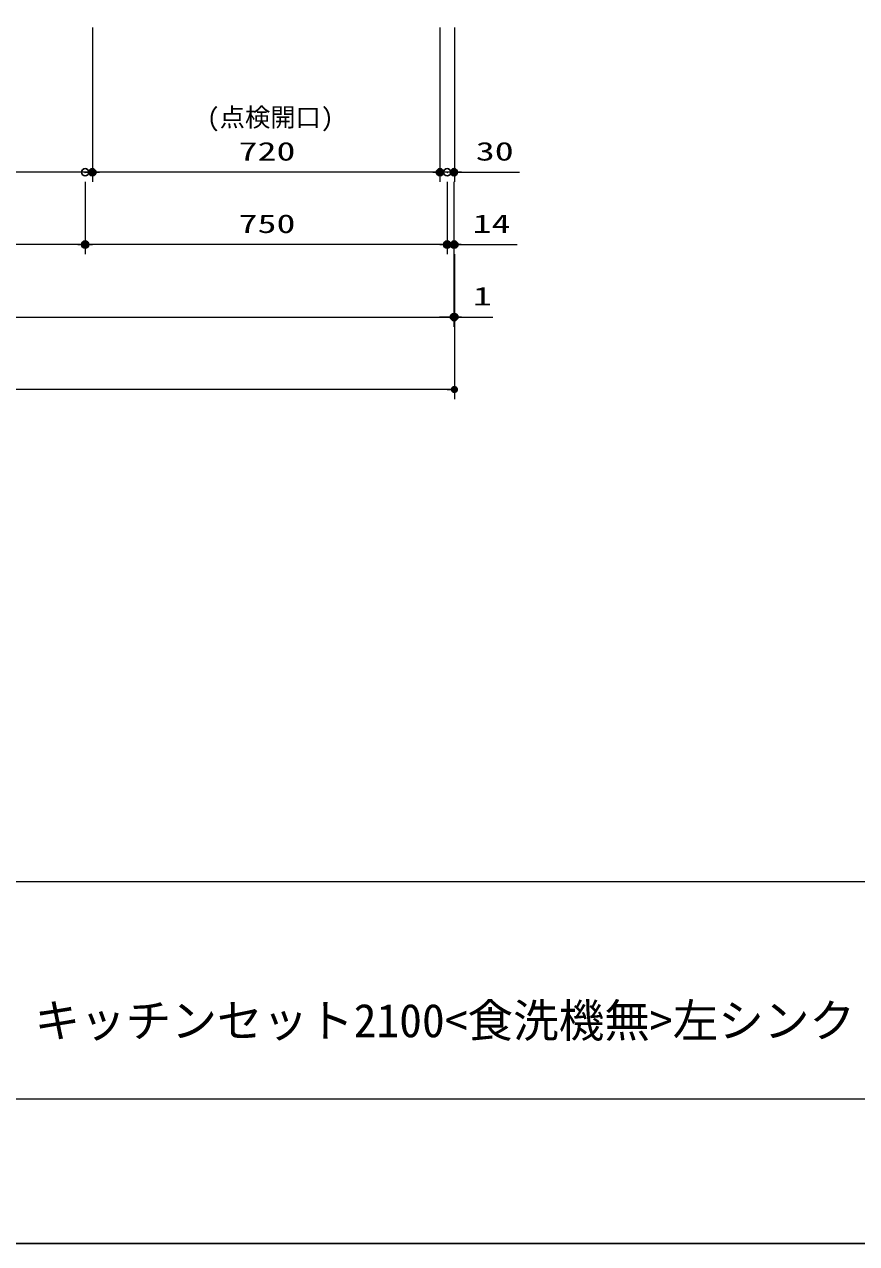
# Model space of a CAD drawing. Units: millimetres, scale not verified. Extents: x -9797 to 9797, y -4555 to 4555.
# Drawn here: x -6268 to -4544, y -4455 to -1930 of the extents above; entities that cross this region are included whole.
import ezdxf
from ezdxf.enums import TextEntityAlignment as Align

# ---------------------------------------------------------------- set-up
doc = ezdxf.new("R2010")
doc.units = ezdxf.units.MM
doc.header["$LTSCALE"] = 30
doc.header["$PDMODE"] = 32
doc.header["$PDSIZE"] = 15
for name, color, linetype, lineweight in [('0-1_0', 7, 'Continuous', 25), ('0-3_寸法ﾚｲﾔｰ', 30, 'Continuous', 13), ('0-4_DEFPOINTS', 7, 'Continuous', 25), ('0-6_図面枠', 3, 'Continuous', 15)]:
    doc.layers.add(name, color=color, linetype=linetype, lineweight=lineweight)
doc.styles.add('ＭＳ ゴシック', font='')
doc.styles.get('ＭＳ ゴシック').set_extended_font_data('MS Gothic')

# ---------------------------------------------------------------- blocks, each defined once
blk = doc.blocks.new('_DOT')
at = {"layer": '0-1_0', "color": 30}
blk.add_line((-15, 0), (-30, 0), dxfattribs=at)
for points in [[(0, 0), (-15, 0), (-14.88, 1.88)], [(0, 0), (-14.88, -1.88), (-15, 0)], [(0, 0), (-14.88, 1.88), (-14.53, 3.73)], [(0, 0), (-14.53, -3.73), (-14.88, -1.88)], [(0, 0), (-14.53, 3.73), (-13.95, 5.52)], [(0, 0), (-13.95, -5.52), (-14.53, -3.73)], [(0, 0), (-13.95, 5.52), (-13.14, 7.23)], [(0, 0), (-13.14, -7.23), (-13.95, -5.52)], [(0, 0), (-13.14, 7.23), (-12.14, 8.82)], [(0, 0), (-12.14, -8.82), (-13.14, -7.23)], [(0, 0), (-12.14, 8.82), (-10.93, 10.27)], [(0, 0), (-10.93, -10.27), (-12.14, -8.82)], [(0, 0), (-10.93, 10.27), (-9.56, 11.56)], [(0, 0), (-9.56, -11.56), (-10.93, -10.27)], [(0, 0), (-9.56, 11.56), (-8.04, 12.66)], [(0, 0), (-8.04, -12.66), (-9.56, -11.56)], [(0, 0), (-8.04, 12.66), (-6.39, 13.57)], [(0, 0), (-6.39, -13.57), (-8.04, -12.66)], [(0, 0), (-6.39, 13.57), (-4.64, 14.27)], [(0, 0), (-4.64, -14.27), (-6.39, -13.57)], [(0, 0), (-4.64, 14.27), (-2.81, 14.73)], [(0, 0), (-2.81, -14.73), (-4.64, -14.27)], [(0, 0), (-2.81, 14.73), (-0.94, 14.97)], [(0, 0), (-0.94, -14.97), (-2.81, -14.73)], [(0, 0), (-0.94, 14.97), (0.94, 14.97)], [(0, 0), (0.94, -14.97), (-0.94, -14.97)], [(0, 0), (0.94, 14.97), (2.81, 14.73)], [(0, 0), (2.81, 14.73), (4.64, 14.27)], [(0, 0), (4.64, 14.27), (6.39, 13.57)], [(0, 0), (6.39, 13.57), (8.04, 12.66)], [(0, 0), (8.04, 12.66), (9.56, 11.56)], [(0, 0), (9.56, 11.56), (10.93, 10.27)], [(0, 0), (10.93, 10.27), (12.14, 8.82)], [(0, 0), (12.14, 8.82), (13.14, 7.23)], [(0, 0), (13.14, 7.23), (13.95, 5.52)], [(0, 0), (13.95, 5.52), (14.53, 3.73)], [(0, 0), (14.53, 3.73), (14.88, 1.88)], [(0, 0), (14.88, 1.88), (15, 0)], [(0, 0), (2.81, -14.73), (0.94, -14.97)], [(0, 0), (4.64, -14.27), (2.81, -14.73)], [(0, 0), (6.39, -13.57), (4.64, -14.27)], [(0, 0), (8.04, -12.66), (6.39, -13.57)], [(0, 0), (9.56, -11.56), (8.04, -12.66)], [(0, 0), (10.93, -10.27), (9.56, -11.56)], [(0, 0), (12.14, -8.82), (10.93, -10.27)], [(0, 0), (13.14, -7.23), (12.14, -8.82)], [(0, 0), (13.95, -5.52), (13.14, -7.23)], [(0, 0), (14.53, -3.73), (13.95, -5.52)], [(0, 0), (14.88, -1.88), (14.53, -3.73)], [(0, 0), (15, 0), (14.88, -1.88)]]:
    blk.add_solid(points, dxfattribs=at)

msp = doc.modelspace()

# ---------------------------------------------------------------- linework, layer by layer
at = {"layer": '0-3_寸法ﾚｲﾔｰ'}
for p, q in [((-6127.29, -1935.93), (-6127.29, -2255.93)), ((-6127.29, -1935.93), (-6127.29, -2255.93)), ((-5407.29, -1935.93), (-5407.29, -2255.93)), ((-5407.29, -1935.93), (-5407.29, -2255.93)), ((-5377.29, -1935.93), (-5377.29, -2255.93)), ((-6142.29, -2235.93), (-6592.29, -2235.93)), ((-5422.29, -2235.93), (-6112.29, -2235.93)), ((-5422.29, -2235.93), (-5437.29, -2235.93)), ((-5377.29, -2235.93), (-5407.29, -2235.93)), ((-5377.29, -2235.93), (-5242.53, -2235.93)), ((-5362.29, -2235.93), (-5347.29, -2235.93)), ((-6142.29, -2255.93), (-6142.29, -2405.93)), ((-6142.29, -2255.93), (-6142.29, -2405.93)), ((-5392.29, -2255.93), (-5392.29, -2405.93)), ((-5392.29, -2255.93), (-5392.29, -2405.93)), ((-5378.29, -2255.93), (-5378.29, -2405.93)), ((-6157.29, -2385.93), (-6577.29, -2385.93)), ((-5407.29, -2385.93), (-6127.29, -2385.93)), ((-5407.29, -2385.93), (-5422.29, -2385.93)), ((-5378.29, -2385.93), (-5392.29, -2385.93)), ((-5378.29, -2385.93), (-5247.29, -2385.93)), ((-5363.29, -2385.93), (-5348.29, -2385.93)), ((-5378.29, -2405.93), (-5378.29, -2555.93)), ((-5378.29, -2405.93), (-5378.29, -2555.93)), ((-5377.29, -2405.93), (-5377.29, -2705.93)), ((-5377.29, -2405.93), (-5377.29, -2555.93)), ((-7461.29, -2535.93), (-5393.29, -2535.93)), ((-5393.29, -2535.93), (-5408.29, -2535.93)), ((-5378.29, -2535.93), (-5377.29, -2535.93)), ((-5377.29, -2535.93), (-5297.77, -2535.93)), ((-5362.29, -2535.93), (-5347.29, -2535.93)), ((-5392.29, -2685.93), (-7462.29, -2685.93))]:
    msp.add_line(p, q, dxfattribs=at)
at = {"layer": '0-4_DEFPOINTS'}
msp.add_line((2902.77, -4455), (-9697.23, -4455), dxfattribs=at)
for p in [(-6142.29, -2235.93), (-6142.29, -2235.93), (-6127.29, -2235.93), (-5407.29, -2235.93), (-5392.29, -2235.93), (-5378.29, -2235.93), (-6142.29, -2385.93), (-5392.29, -2385.93), (-5378.29, -2385.93), (-5377.29, -2385.93), (-5378.29, -2535.93), (-5377.29, -2535.93)]:
    msp.add_point(p, dxfattribs=at)
at = {"layer": '0-6_図面枠'}
msp.add_line((-9397.23, -3705), (2602.77, -3705), dxfattribs=at)
msp.add_lwpolyline([(-9397.23, -4155), (2602.77, -4155), (2602.77, 4155), (-9397.23, 4155)], close=True, dxfattribs=at)

# ---------------------------------------------------------------- block references
at = {"layer": '0-3_寸法ﾚｲﾔｰ', "xscale": 0.5, "yscale": 0.5}
for p in [(-6127.29, -2235.93), (-5407.29, -2235.93), (-5407.29, -2235.93), (-6142.29, -2385.93), (-5392.29, -2385.93), (-5392.29, -2385.93), (-5378.29, -2535.93), (-5378.29, -2535.93), (-5377.29, -2685.93)]:
    msp.add_blockref('_DOT', p, dxfattribs=at)
at = {"layer": '0-3_寸法ﾚｲﾔｰ', "xscale": 0.5, "yscale": 0.5, "rotation": 180}
for p in [(-6127.29, -2235.93), (-5377.29, -2235.93), (-6142.29, -2385.93), (-5378.29, -2385.93), (-5377.29, -2535.93)]:
    msp.add_blockref('_DOT', p, dxfattribs=at)

# ---------------------------------------------------------------- texts
at = {"layer": '0-3_寸法ﾚｲﾔｰ', "style": 'ＭＳ ゴシック'}
msp.add_text('(点検開口)', height=38.48, dxfattribs=at).set_placement((-5889.96, -2152.85), align=Align.BOTTOM_LEFT)
at = {"layer": '0-3_寸法ﾚｲﾔｰ', "style": 'ＭＳ ゴシック', "width": 1.5}
for s, p in [('720', (-5824.44, -2223.33)), ('30', (-5333.01, -2223.33)), ('750', (-5824.44, -2373.33)), ('14', (-5339.67, -2373.33)), ('1', (-5338.72, -2523.33))]:
    msp.add_text(s, height=38.49, dxfattribs=at).set_placement(p, align=Align.BOTTOM_LEFT)
at = {"layer": '0-6_図面枠', "style": 'ＭＳ ゴシック'}
msp.add_text('キッチンセット2100<食洗機無>左シンク\u3000設備図面', height=69.27, dxfattribs=at).set_placement((-6247.23, -4048.32), align=Align.BOTTOM_LEFT)

doc.saveas('drawing.dxf')
